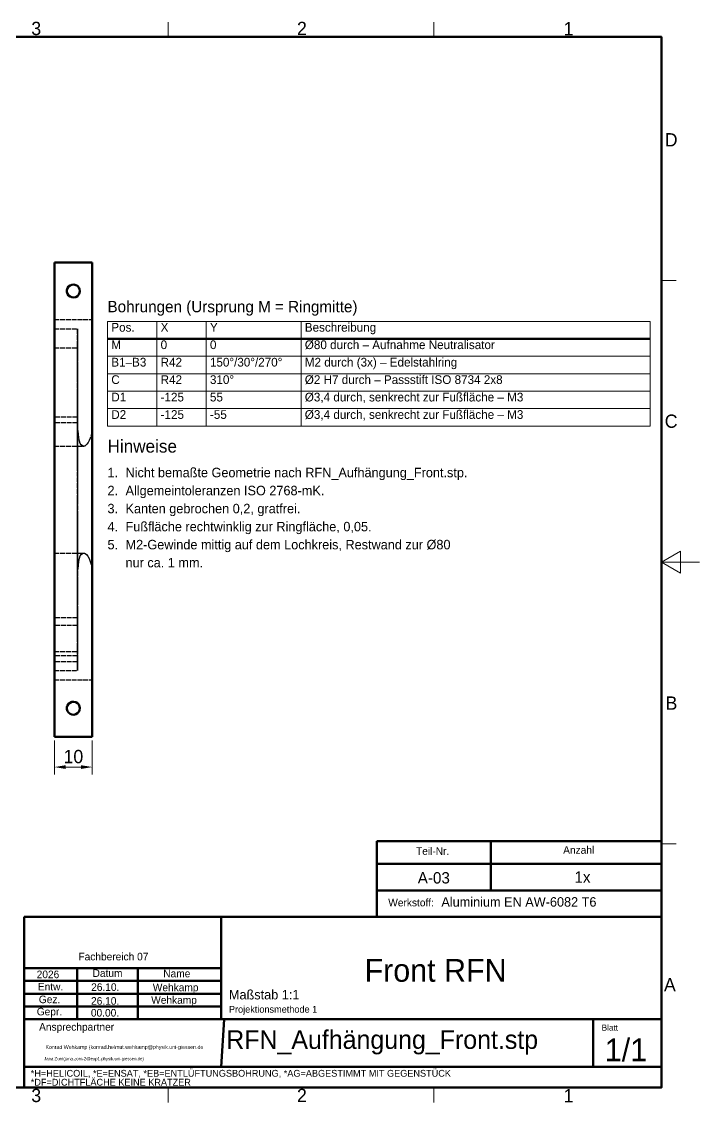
# Model space of a CAD drawing. Header units: metres. Extents: x 0 to 420, y 0 to 297.
# Drawn here: x 241.4 to 420, y 6.1 to 291 of the extents above; entities that cross this region are included whole.
import ezdxf
from ezdxf.enums import TextEntityAlignment as Align

# ---------------------------------------------------------------- set-up
doc = ezdxf.new("R2010")
doc.units = ezdxf.units.M
doc.linetypes.add('DASHED', pattern=[1.524, 1.27, -0.254])
for name, color, linetype, lineweight in [('DUENN', 7, 'CONTINUOUS', 18), ('MASS', 7, 'CONTINUOUS', 18), ('RAHMEN', 7, 'CONTINUOUS', 50), ('SICHT', 7, 'CONTINUOUS', 50), ('TEXT', 7, 'CONTINUOUS', 25), ('VERDECKT', 7, 'DASHED', 25)]:
    doc.layers.add(name, color=color, linetype=linetype, lineweight=lineweight)
doc.dimstyles.new('ISO_HZ', dxfattribs={"dimtxt": 3.5, "dimasz": 3, "dimexe": 2, "dimexo": 1, "dimgap": 1, "dimtad": 1, "dimtxsty": 'Standard', "dimcen": 2.5, "dimclrd": 7, "dimclre": 7, "dimclrt": 7, "dimazin": 3, "dimtfac": 1, "dimtmove": 0, "dimatfit": 3, "dimlwd": 18, "dimlwe": 18})

msp = doc.modelspace()

# ---------------------------------------------------------------- linework, layer by layer
at = {"layer": 'DUENN'}
for p, q in [((264, 212), (407, 212)), ((264, 212), (264, 184.4)), ((277, 212), (277, 184.4)), ((290, 212), (290, 184.4)), ((315, 212), (315, 184.4)), ((407, 212), (407, 184.4)), ((264, 202.8), (407, 202.8)), ((264, 198.2), (407, 198.2)), ((264, 193.6), (407, 193.6)), ((264, 189), (407, 189)), ((264, 184.4), (407, 184.4))]:
    msp.add_line(p, q, dxfattribs=at)
for points in [[(280, 287), (280, 290.9)], [(350, 287), (350, 290.9)], [(410, 222.75), (413.9, 222.75)], [(420, 148.5), (410, 148.5), (415, 151.387), (415, 145.613), (410, 148.5)], [(410, 74.25), (413.9, 74.25)], [(280, 10), (280, 6.1)], [(350, 10), (350, 6.1)]]:
    msp.add_lwpolyline(points, dxfattribs=at)
at = {"layer": 'RAHMEN'}
for p, q in [((335, 55), (335, 75)), ((335, 75), (410, 75)), ((410, 75), (335, 75)), ((335, 75), (335, 69)), ((335, 75), (365, 75)), ((335, 62), (335, 75)), ((365, 75), (365, 62)), ((410, 75), (410, 55)), ((410, 69), (410, 75)), ((335, 62), (335, 69)), ((335, 69), (410, 69)), ((335, 69), (410, 69)), ((410, 69), (410, 62)), ((410, 62), (335, 62)), ((335, 62), (335, 55)), ((410, 62), (335, 62)), ((365, 62), (335, 62)), ((410, 55), (410, 62)), ((410, 55), (242, 55)), ((242, 55), (242, 10)), ((242, 55), (294, 55)), ((242, 41.5), (242, 55)), ((294, 28), (294, 55)), ((294, 55), (294, 41.5)), ((410, 55), (335, 55)), ((335, 55), (410, 55)), ((410, 10), (410, 55)), ((242, 41.5), (294, 41.5)), ((294, 41.5), (242, 41.5)), ((242, 41.5), (294, 41.5)), ((242, 28), (242, 41.5)), ((242, 41.5), (294, 41.5)), ((242, 38.125), (242, 41.5)), ((256, 28), (256, 41.5)), ((272, 28), (272, 41.5)), ((294, 41.5), (294, 28)), ((294, 41.5), (294, 38.125)), ((294, 38.125), (242, 38.125)), ((242, 38.125), (294, 38.125)), ((242, 34.75), (242, 38.125)), ((294, 38.125), (294, 34.75)), ((294, 34.75), (242, 34.75)), ((242, 34.75), (294, 34.75)), ((242, 31.375), (242, 34.75)), ((294, 34.75), (294, 31.375)), ((294, 31.375), (242, 31.375)), ((242, 31.375), (294, 31.375)), ((242, 28), (242, 31.375)), ((294, 31.375), (294, 28)), ((242, 28), (410, 28)), ((242, 28), (294, 28)), ((294, 28), (242, 28)), ((294, 28), (242, 28)), ((242, 28), (294, 28)), ((242, 15.5), (242, 28)), ((294.759, 27.954), (294, 15.5)), ((392, 15.5), (392, 28)), ((242, 15.5), (410, 15.5)), ((294, 15.5), (242, 15.5)), ((242, 10), (410, 10))]:
    msp.add_line(p, q, dxfattribs=at)
msp.add_lwpolyline([(10, 10), (10, 287), (410, 287), (410, 10), (10, 10)], dxfattribs=at)
at = {"layer": 'SICHT'}
msp.add_line((264, 207.4), (407, 207.4), dxfattribs=at)
for points in [[(250, 227.5), (250, 102.5)], [(250, 227.5), (260, 227.5)], [(260, 227.5), (260, 102.5)], [(256.7, 220), (256.624, 219.499), (256.405, 219.042), (256.06, 218.671), (255.621, 218.418), (255.127, 218.305), (254.622, 218.343), (254.15, 218.528), (253.754, 218.844), (253.468, 219.262), (253.319, 219.747), (253.319, 220.253), (253.468, 220.738), (253.754, 221.156), (254.15, 221.472), (254.622, 221.657), (255.127, 221.695), (255.621, 221.582), (256.06, 221.329), (256.405, 220.958), (256.624, 220.501), (256.7, 220)], [(256.7, 110), (256.624, 109.499), (256.405, 109.042), (256.06, 108.671), (255.621, 108.418), (255.127, 108.305), (254.622, 108.343), (254.15, 108.528), (253.754, 108.844), (253.468, 109.262), (253.319, 109.747), (253.319, 110.253), (253.468, 110.738), (253.754, 111.156), (254.15, 111.472), (254.622, 111.657), (255.127, 111.695), (255.621, 111.582), (256.06, 111.329), (256.405, 110.958), (256.624, 110.501), (256.7, 110)], [(250, 102.5), (260, 102.5)]]:
    msp.add_lwpolyline(points, dxfattribs=at)
at = {"layer": 'VERDECKT'}
for points in [[(250, 227.5), (260, 227.5)], [(250, 212.5), (250, 227.5)], [(260, 212.5), (260, 227.5)], [(256.7, 220), (256.624, 220.501), (256.405, 220.958), (256.06, 221.329), (255.621, 221.582), (255.127, 221.695), (254.622, 221.657), (254.15, 221.472), (253.754, 221.156), (253.468, 220.738), (253.319, 220.253), (253.319, 219.747), (253.468, 219.262), (253.754, 218.844), (254.15, 218.528), (254.622, 218.343), (255.127, 218.305), (255.621, 218.418), (256.06, 218.671), (256.405, 219.042), (256.624, 219.499), (256.7, 220)], [(250, 212.5), (260, 212.5)], [(250, 179.08), (250, 179.266), (250, 179.823), (250, 180.748), (250, 182.037), (250, 183.682), (250, 185.674), (250, 188.004), (250, 190.658), (250, 193.623), (250, 196.882), (250, 200.419), (250, 204.215), (250, 208.249), (250, 212.5)], [(260, 182.889), (260, 184.091), (260, 185.45), (260, 186.964), (260, 188.628), (260, 190.439), (260, 192.392), (260, 194.482), (260, 196.705), (260, 199.055), (260, 201.526), (260, 204.113), (260, 206.808), (260, 209.606), (260, 212.5)], [(250, 120), (250, 121.128), (250, 124.456), (250, 129.818), (250, 136.943), (250, 145.475), (250, 154.987), (250, 165), (250, 175.013), (250, 184.525), (250, 193.057), (250, 200.182), (250, 205.544), (250, 208.872), (250, 210)], [(250, 210), (250, 209.882), (250, 209.529), (250, 208.942), (250, 208.124), (250, 207.081), (250, 205.816), (250, 204.338), (250, 202.653), (250, 200.771), (250, 198.701), (250, 196.455), (250, 194.043), (250, 191.479), (250, 188.776)], [(250, 210), (256.05, 210)], [(256.05, 120), (256.05, 121.128), (256.05, 124.456), (256.05, 129.818), (256.05, 136.943), (256.05, 145.475), (256.05, 154.987), (256.05, 165), (256.05, 175.013), (256.05, 184.525), (256.05, 193.057), (256.05, 200.182), (256.05, 205.544), (256.05, 208.872), (256.05, 210)], [(256.05, 210), (256.05, 209.882), (256.05, 209.529), (256.05, 208.942), (256.05, 208.124), (256.05, 207.081), (256.05, 205.816), (256.05, 204.338), (256.05, 202.653), (256.05, 200.771), (256.05, 198.701), (256.05, 196.455), (256.05, 194.043), (256.05, 191.479), (256.05, 188.776)], [(250, 125), (250, 126.003), (250, 128.961), (250, 133.727), (250, 140.06), (250, 147.645), (250, 156.099), (250, 165), (250, 173.901), (250, 182.355), (250, 189.94), (250, 196.273), (250, 201.039), (250, 203.997), (250, 205)], [(250, 205), (250, 204.748), (250, 203.997), (250, 202.755), (250, 201.039), (250, 198.869), (250, 196.273), (250, 193.284), (250, 189.94), (250, 186.281), (250, 182.355), (250, 178.211), (250, 173.901), (250, 169.479), (250, 165)], [(250, 205), (256.05, 205)], [(256.05, 125), (256.05, 126.003), (256.05, 128.961), (256.05, 133.727), (256.05, 140.06), (256.05, 147.645), (256.05, 156.099), (256.05, 165), (256.05, 173.901), (256.05, 182.355), (256.05, 189.94), (256.05, 196.273), (256.05, 201.039), (256.05, 203.997), (256.05, 205)], [(256.05, 205), (256.05, 204.748), (256.05, 203.997), (256.05, 202.755), (256.05, 201.039), (256.05, 198.869), (256.05, 196.273), (256.05, 193.284), (256.05, 189.94), (256.05, 186.281), (256.05, 182.355), (256.05, 178.211), (256.05, 173.901), (256.05, 169.479), (256.05, 165)], [(250, 188.776), (250, 187.694), (250, 186.661), (250, 185.682), (250, 184.761), (250, 183.902), (250, 183.108), (250, 182.382), (250, 181.729), (250, 181.15), (250, 180.648), (250, 180.226), (250, 179.884), (250, 179.625), (250, 179.449)], [(257.044, 179.449), (256.837, 179.822), (256.649, 180.435), (256.484, 181.263), (256.337, 182.348), (256.213, 183.68), (256.123, 185.234), (256.05, 188.776)], [(256.05, 188.776), (256.05, 185.666), (256.05, 182.425), (256.05, 179.074), (256.05, 175.634), (256.05, 172.127), (256.05, 168.575), (256.05, 165), (256.05, 161.425), (256.05, 157.873), (256.05, 154.366), (256.05, 150.926), (256.05, 147.575), (256.05, 144.334), (256.05, 141.224)], [(250, 185.216), (250, 185.236), (250, 185.294), (250, 185.387), (250, 185.511), (250, 185.66), (250, 185.826), (250, 186), (250, 186.174), (250, 186.34), (250, 186.489), (250, 186.613), (250, 186.706), (250, 186.764), (250, 186.784)], [(250, 186.784), (250, 186.783), (250, 186.781), (250, 186.779), (250, 186.775), (250, 186.77), (250, 186.764), (250, 186.757), (250, 186.749), (250, 186.74), (250, 186.729), (250, 186.718), (250, 186.706), (250, 186.693), (250, 186.679)], [(250, 186), (250, 186.088), (250, 186.174), (250, 186.259), (250, 186.34), (250, 186.417), (250, 186.489), (250, 186.554), (250, 186.613), (250, 186.663), (250, 186.706), (250, 186.74), (250, 186.764), (250, 186.779), (250, 186.784)], [(250, 186.784), (250, 186.764), (250, 186.706), (250, 186.613), (250, 186.489), (250, 186.34), (250, 186.174), (250, 186), (250, 185.826), (250, 185.66), (250, 185.511), (250, 185.387), (250, 185.294), (250, 185.236), (250, 185.216)], [(256.05, 186.784), (250, 186.784)], [(256.05, 186.784), (250, 186.784)], [(250, 186.679), (250, 186.594), (250, 186.489), (250, 186.366), (250, 186.231), (250, 186.088), (250, 185.941), (250, 185.797), (250, 185.66), (250, 185.535), (250, 185.426), (250, 185.337), (250, 185.271), (250, 185.23), (250, 185.216)], [(250, 185.216), (250, 185.221), (250, 185.236), (250, 185.26), (250, 185.294), (250, 185.337), (250, 185.387), (250, 185.446), (250, 185.511), (250, 185.583), (250, 185.66), (250, 185.741), (250, 185.826), (250, 185.912), (250, 186)], [(256.05, 185.216), (250, 185.216)], [(256.05, 185.216), (250, 185.216)], [(256.05, 186.679), (256.05, 186.693), (256.05, 186.706), (256.05, 186.718), (256.05, 186.729), (256.05, 186.74), (256.05, 186.749), (256.05, 186.757), (256.05, 186.764), (256.05, 186.77), (256.05, 186.775), (256.05, 186.779), (256.05, 186.781), (256.05, 186.783), (256.05, 186.784)], [(256.05, 186.784), (256.05, 186.764), (256.05, 186.706), (256.05, 186.613), (256.05, 186.489), (256.05, 186.34), (256.05, 186.174), (256.05, 186), (256.05, 185.826), (256.05, 185.66), (256.05, 185.511), (256.05, 185.387), (256.05, 185.294), (256.05, 185.236), (256.05, 185.216)], [(256.05, 185.216), (256.05, 185.236), (256.05, 185.294), (256.05, 185.387), (256.05, 185.511), (256.05, 185.66), (256.05, 185.826), (256.05, 186), (256.05, 186.174), (256.05, 186.34), (256.05, 186.489), (256.05, 186.613), (256.05, 186.706), (256.05, 186.764), (256.05, 186.784)], [(256.05, 186.784), (256.05, 186.779), (256.05, 186.764), (256.05, 186.74), (256.05, 186.706), (256.05, 186.663), (256.05, 186.613), (256.05, 186.554), (256.05, 186.489), (256.05, 186.417), (256.05, 186.34), (256.05, 186.259), (256.05, 186.174), (256.05, 186.088), (256.05, 186)], [(256.05, 185.216), (256.05, 185.23), (256.05, 185.271), (256.05, 185.337), (256.05, 185.426), (256.05, 185.535), (256.05, 185.66), (256.05, 185.797), (256.05, 185.941), (256.05, 186.088), (256.05, 186.231), (256.05, 186.366), (256.05, 186.489), (256.05, 186.594), (256.05, 186.679)], [(256.05, 186), (256.05, 185.912), (256.05, 185.826), (256.05, 185.741), (256.05, 185.66), (256.05, 185.583), (256.05, 185.511), (256.05, 185.446), (256.05, 185.387), (256.05, 185.337), (256.05, 185.294), (256.05, 185.26), (256.05, 185.236), (256.05, 185.221), (256.05, 185.216)], [(260, 182.889), (259.422, 181.213), (259.14, 180.57), (258.86, 180.045), (258.577, 179.629), (258.292, 179.326), (258.007, 179.142), (257.723, 179.08)], [(260, 182.889), (260, 180.364), (260, 177.825), (260, 175.274), (260, 172.714), (260, 170.147), (260, 167.574), (260, 165), (260, 162.426), (260, 159.853), (260, 157.286), (260, 154.726), (260, 152.175), (260, 149.636), (260, 147.111)], [(250, 179.449), (250, 179.398), (250, 179.351), (250, 179.308), (250, 179.268), (250, 179.233), (250, 179.2), (250, 179.172), (250, 179.148), (250, 179.127), (250, 179.11), (250, 179.097), (250, 179.087), (250, 179.082), (250, 179.08)], [(250, 179.08), (257.723, 179.08)], [(257.723, 179.08), (257.551, 179.103), (257.38, 179.172), (257.044, 179.449)], [(250, 165), (250, 160.521), (250, 156.099), (250, 151.789), (250, 147.645), (250, 143.719), (250, 140.06), (250, 136.716), (250, 133.727), (250, 131.131), (250, 128.961), (250, 127.245), (250, 126.003), (250, 125.252), (250, 125)], [(256.05, 165), (256.05, 160.521), (256.05, 156.099), (256.05, 151.789), (256.05, 147.645), (256.05, 143.719), (256.05, 140.06), (256.05, 136.716), (256.05, 133.727), (256.05, 131.131), (256.05, 128.961), (256.05, 127.245), (256.05, 126.003), (256.05, 125.252), (256.05, 125)], [(250, 117.5), (250, 121.751), (250, 125.785), (250, 129.581), (250, 133.118), (250, 136.377), (250, 139.342), (250, 141.996), (250, 144.326), (250, 146.318), (250, 147.963), (250, 149.252), (250, 150.177), (250, 150.734), (250, 150.92)], [(250, 150.92), (250, 150.918), (250, 150.913), (250, 150.903), (250, 150.89), (250, 150.873), (250, 150.852), (250, 150.828), (250, 150.8), (250, 150.767), (250, 150.732), (250, 150.692), (250, 150.649), (250, 150.602), (250, 150.551)], [(250, 150.92), (257.723, 150.92)], [(250, 150.551), (250, 150.375), (250, 150.116), (250, 149.774), (250, 149.352), (250, 148.85), (250, 148.271), (250, 147.618), (250, 146.892), (250, 146.098), (250, 145.239), (250, 144.318), (250, 143.339), (250, 142.306), (250, 141.224)], [(256.05, 141.224), (256.123, 144.766), (256.213, 146.32), (256.337, 147.652), (256.484, 148.737), (256.649, 149.565), (256.837, 150.178), (257.044, 150.551)], [(257.044, 150.551), (257.38, 150.828), (257.551, 150.897), (257.723, 150.92)], [(257.723, 150.92), (257.733, 150.92), (257.909, 150.894), (258.084, 150.82), (258.436, 150.536), (258.786, 150.076), (259.132, 149.447), (259.561, 148.428), (260, 147.111)], [(260, 117.5), (260, 120.394), (260, 123.192), (260, 125.887), (260, 128.474), (260, 130.945), (260, 133.295), (260, 135.518), (260, 137.608), (260, 139.561), (260, 141.372), (260, 143.036), (260, 144.55), (260, 145.909), (260, 147.111)], [(250, 141.224), (250, 138.521), (250, 135.957), (250, 133.545), (250, 131.299), (250, 129.229), (250, 127.347), (250, 125.662), (250, 124.184), (250, 122.919), (250, 121.876), (250, 121.058), (250, 120.471), (250, 120.118), (250, 120)], [(256.05, 141.224), (256.05, 138.521), (256.05, 135.957), (256.05, 133.545), (256.05, 131.299), (256.05, 129.229), (256.05, 127.347), (256.05, 125.662), (256.05, 124.184), (256.05, 122.919), (256.05, 121.876), (256.05, 121.058), (256.05, 120.471), (256.05, 120.118), (256.05, 120)], [(250, 132.826), (250, 132.938), (250, 133.049), (250, 133.156), (250, 133.26), (250, 133.358), (250, 133.45), (250, 133.533), (250, 133.608), (250, 133.673), (250, 133.727), (250, 133.77), (250, 133.801), (250, 133.82), (250, 133.826)], [(250, 133.826), (250, 133.801), (250, 133.727), (250, 133.608), (250, 133.45), (250, 133.26), (250, 133.049), (250, 132.826), (250, 132.604), (250, 132.392), (250, 132.203), (250, 132.044), (250, 131.925), (250, 131.851), (250, 131.826)], [(256.05, 133.826), (250, 133.826)], [(250, 131.826), (250, 131.832), (250, 131.851), (250, 131.882), (250, 131.925), (250, 131.979), (250, 132.044), (250, 132.119), (250, 132.203), (250, 132.294), (250, 132.392), (250, 132.496), (250, 132.604), (250, 132.714), (250, 132.826)], [(256.05, 131.826), (250, 131.826)], [(256.05, 131.826), (256.05, 131.851), (256.05, 131.925), (256.05, 132.044), (256.05, 132.203), (256.05, 132.392), (256.05, 132.604), (256.05, 132.826), (256.05, 133.049), (256.05, 133.26), (256.05, 133.45), (256.05, 133.608), (256.05, 133.727), (256.05, 133.801), (256.05, 133.826)], [(256.05, 133.826), (256.05, 133.82), (256.05, 133.801), (256.05, 133.77), (256.05, 133.727), (256.05, 133.673), (256.05, 133.608), (256.05, 133.533), (256.05, 133.45), (256.05, 133.358), (256.05, 133.26), (256.05, 133.156), (256.05, 133.049), (256.05, 132.938), (256.05, 132.826)], [(256.05, 132.826), (256.05, 132.714), (256.05, 132.604), (256.05, 132.496), (256.05, 132.392), (256.05, 132.294), (256.05, 132.203), (256.05, 132.119), (256.05, 132.044), (256.05, 131.979), (256.05, 131.925), (256.05, 131.882), (256.05, 131.851), (256.05, 131.832), (256.05, 131.826)], [(250, 125), (256.05, 125)], [(250, 122.216), (250, 122.236), (250, 122.294), (250, 122.387), (250, 122.511), (250, 122.66), (250, 122.826), (250, 123), (250, 123.174), (250, 123.34), (250, 123.489), (250, 123.613), (250, 123.706), (250, 123.764), (250, 123.784)], [(250, 123.784), (250, 123.77), (250, 123.729), (250, 123.663), (250, 123.574), (250, 123.465), (250, 123.34), (250, 123.203), (250, 123.059), (250, 122.912), (250, 122.769), (250, 122.634), (250, 122.511), (250, 122.406), (250, 122.321)], [(256.05, 123.784), (250, 123.784)], [(256.05, 122.321), (256.05, 122.406), (256.05, 122.511), (256.05, 122.634), (256.05, 122.769), (256.05, 122.912), (256.05, 123.059), (256.05, 123.203), (256.05, 123.34), (256.05, 123.465), (256.05, 123.574), (256.05, 123.663), (256.05, 123.729), (256.05, 123.77), (256.05, 123.784)], [(256.05, 123.784), (256.05, 123.764), (256.05, 123.706), (256.05, 123.613), (256.05, 123.489), (256.05, 123.34), (256.05, 123.174), (256.05, 123), (256.05, 122.826), (256.05, 122.66), (256.05, 122.511), (256.05, 122.387), (256.05, 122.294), (256.05, 122.236), (256.05, 122.216)], [(250, 122.321), (250, 122.307), (250, 122.294), (250, 122.282), (250, 122.271), (250, 122.26), (250, 122.251), (250, 122.243), (250, 122.236), (250, 122.23), (250, 122.225), (250, 122.221), (250, 122.219), (250, 122.217), (250, 122.216)], [(256.05, 122.216), (250, 122.216)], [(250, 120), (256.05, 120)], [(256.05, 122.216), (256.05, 122.217), (256.05, 122.219), (256.05, 122.221), (256.05, 122.225), (256.05, 122.23), (256.05, 122.236), (256.05, 122.243), (256.05, 122.251), (256.05, 122.26), (256.05, 122.271), (256.05, 122.282), (256.05, 122.294), (256.05, 122.307), (256.05, 122.321)], [(250, 117.5), (260, 117.5)], [(250, 102.5), (250, 117.5)], [(260, 102.5), (260, 117.5)], [(256.7, 110), (256.624, 110.501), (256.405, 110.958), (256.06, 111.329), (255.621, 111.582), (255.127, 111.695), (254.622, 111.657), (254.15, 111.472), (253.754, 111.156), (253.468, 110.738), (253.319, 110.253), (253.319, 109.747), (253.468, 109.262), (253.754, 108.844), (254.15, 108.528), (254.622, 108.343), (255.127, 108.305), (255.621, 108.418), (256.06, 108.671), (256.405, 109.042), (256.624, 109.499), (256.7, 110)], [(250, 102.5), (260, 102.5)]]:
    msp.add_lwpolyline(points, dxfattribs=at)

# ---------------------------------------------------------------- texts
at = {"layer": 'TEXT'}
for s, height, p in [('Bohrungen (Ursprung M = Ringmitte)', 3, (264, 213.5)), ('Pos.', 2.3, (265, 208.6)), ('X', 2.3, (278, 208.6)), ('Y', 2.3, (291, 208.6)), ('Beschreibung', 2.3, (316, 208.6)), ('M', 2.3, (265, 204)), ('0', 2.3, (278, 204)), ('0', 2.3, (291, 204)), ('%%c80 durch – Aufnahme Neutralisator', 2.3, (316, 204)), ('B1–B3', 2.3, (265, 199.4)), ('R42', 2.3, (278, 199.4)), ('150°/30°/270°', 2.3, (291, 199.4)), ('M2 durch (3x) – Edelstahlring', 2.3, (316, 199.4)), ('C', 2.3, (265, 194.8)), ('R42', 2.3, (278, 194.8)), ('310°', 2.3, (291, 194.8)), ('%%c2 H7 durch – Passstift ISO 8734 2x8', 2.3, (316, 194.8)), ('D1', 2.3, (265, 190.2)), ('-125', 2.3, (278, 190.2)), ('55', 2.3, (291, 190.2)), ('%%c3,4 durch, senkrecht zur Fußfläche – M3', 2.3, (316, 190.2)), ('D2', 2.3, (265, 185.6)), ('-125', 2.3, (278, 185.6)), ('-55', 2.3, (291, 185.6)), ('%%c3,4 durch, senkrecht zur Fußfläche – M3', 2.3, (316, 185.6)), ('Maßstab 1:1', 2.5, (296, 32.5)), ('Projektionsmethode 1', 1.8, (296, 29.2))]:
    msp.add_text(s, height=height, dxfattribs=at).set_placement(p, align=Align.BOTTOM_LEFT)
for s, height, p in [('Hinweise', 3.375, (264, 177.4)), ('1.', 2.5, (264, 170.9)), ('Nicht bemaßte Geometrie nach RFN_Aufhängung_Front.stp.', 2.5, (268.75, 170.9)), ('2.', 2.5, (264, 166.15)), ('Allgemeintoleranzen ISO 2768-mK.', 2.5, (268.75, 166.15)), ('3.', 2.5, (264, 161.4)), ('Kanten gebrochen 0,2, gratfrei.', 2.5, (268.75, 161.4)), ('4.', 2.5, (264, 156.65)), ('Fußfläche rechtwinklig zur Ringfläche, 0,05.', 2.5, (268.75, 156.65)), ('5.', 2.5, (264, 151.9)), ('M2-Gewinde mittig auf dem Lochkreis, Restwand zur %%c80', 2.5, (268.75, 151.9)), ('nur ca. 1 mm.', 2.5, (268.75, 147.15))]:
    msp.add_text(s, height=height, dxfattribs=at).set_placement(p)
at = {"layer": 'TEXT', "attachment_point": 1}
for s, insert, char_height in [('3', (243.911, 290.974), 3.5), ('2', (313.939, 290.974), 3.5), ('1', (384.21, 290.911), 3.5), ('D', (410.868, 261.625), 3.5), ('C', (410.859, 187.437), 3.5), ('B', (411.082, 113.125), 3.5), ('Teil-Nr.', (345.323, 73.355), 2), ('Anzahl', (384.103, 73.644), 2), ('A-03', (345.768, 66.806), 3), ('1x', (387.068, 67), 3), ('Werkstoff:', (337.994, 59.778), 2), ('Aluminium EN AW-6082 T6', (352, 60.2), 2.5), ('Fachbereich 07', (256.343, 45.537), 2), ('Front RFN', (331.746, 43.907), 6), ('2026', (245.332, 40.844), 2), ('Datum', (260.074, 41.177), 2), ('Name', (278.698, 41.076), 2), ('Entw.', (245.645, 37.614), 2), ('26.10.', (259.694, 37.488), 2), ('Wehkamp', (275.942, 37.409), 2), ('A', (410.661, 38.875), 3.5), ('Gez.', (245.91, 34.253), 2), ('Wehkamp', (275.515, 34.089), 2), ('26.10.', (259.659, 33.854), 2), ('Gepr.', (245.351, 31.036), 2), ('00.00.', (259.625, 30.72), 2), ('Ansprechpartner', (245.973, 27.003), 2), ('Blatt', (394.26, 26.62), 1.6), ('RFN_Aufhängung_Front.stp', (295.297, 25.117), 4.91453), ('1/1', (395.075, 22.945), 6), ('Konrad Wehkamp (konrad.helmut.wehkamp@physik.uni-giessen.de', (247.636, 21.186), 1), ('Jana Zorn(jana.zorn-2@exp1.physik.uni-giessen.de)', (247.263, 18.031), 0.82), ('*H=HELICOIL, *E=ENSAT, *EB=ENTLÜFTUNGSBOHRUNG, *AG=ABGESTIMMT MIT GEGENSTÜCK', (243.778, 14.667), 1.8), ('*DF=DICHTFLÄCHE KEINE KRATZER', (243.778, 12.319), 1.8), ('3', (243.911, 9.674), 3.5), ('2', (313.939, 9.674), 3.5), ('1', (384.21, 9.611), 3.5)]:
    msp.add_mtext(s, dxfattribs=dict(at, insert=insert, char_height=char_height))

# ---------------------------------------------------------------- dimensions: what is measured, and where the dimension line sits
at = {"layer": 'MASS'}
msp.add_linear_dim(base=(250, 94.5), p1=(250, 102.5), p2=(260, 102.5), dimstyle='ISO_HZ', override={"dimdec": 2, "dimlfac": 1}, dxfattribs=at).render()

doc.saveas('drawing.dxf')
